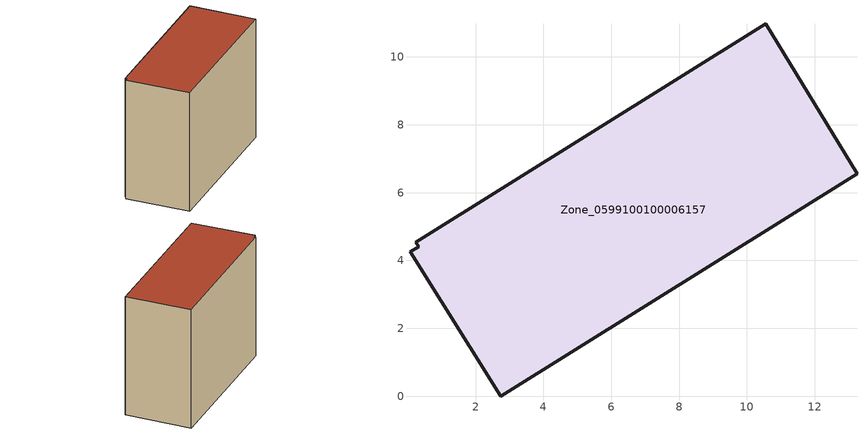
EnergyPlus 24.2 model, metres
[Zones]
Zone_0599100100006157
 floor ground (C_G): 0.08,4.25 0.32,4.41 0.24,4.53 10.55,10.98 13.25,6.56 2.75,0 z0
 wall outside (C_F): 0.32,4.41 0.08,4.25 2.75,0 13.25,6.56 10.55,10.98 0.24,4.53 0.32,4.41 z0:9.63
 roof outside (C_R): 13.25,6.56 10.55,10.98 0.24,4.53 0.32,4.41 0.08,4.25 2.75,0 z9.63
[BUILDING]
Pand.0599100100006157: North Axis=0; Terrain=City; Loads Convergence Tolerance Value=0.04; Temperature Convergence Tolerance Value=0.4; Solar Distribution=FullExterior; Maximum Number of Warmup Days=25; Minimum Number of Warmup Days=1
[Site:Location]
Rotterdam.The.Hague.AP_ZH_NLD Design_Conditions: Latitude=51.96; Longitude=4.45; Time Zone=1; Elevation=-4.5
[SITE:GROUNDTEMPERATURE:BUILDINGSURFACE]
18, 18, 18, 18, 18, 18, 18, 18, 18, 18, 18, 18
[MATERIAL] Thermal Absorptance=0.9; Solar Absorptance=0.7; Visible Absorptance=0.7
Name | Roughness | Thickness | Conductivity | Density | Specific Heat
G.TC.2015-2018 | MediumSmooth | 0.15 | 0.0428571 | 540 | 1210
F.TC.2015-2018 | Rough | 0.3 | 0.0666667 | 1920 | 840
R.TC.2015-2018 | MediumRough | 0.2 | 0.0333333 | 1500 | 1000
[CONSTRUCTION]
C_G: G.TC.2015-2018
C_F: F.TC.2015-2018
C_R: R.TC.2015-2018
[ZONE]
Zone_0599100100006157: Type=1; Multiplier=1; Ceiling Height=Autocalculate; Volume=Autocalculate; Floor Area=autocalculate; Part of Total Floor Area=Yes
[ZONEINFILTRATION:DESIGNFLOWRATE]
Infil_Zone_0599100100006157: Zone or ZoneList or Space or SpaceList=Zone_0599100100006157; Schedule=AlwaysOn; Design Flow Rate Calculation Method=Flow/Area; Flow Rate per Floor Area=0.0015; Constant Term Coefficient=1; Temperature Term Coefficient=0; Velocity Term Coefficient=0; Velocity Squared Term Coefficient=0
[HVACTEMPLATE:ZONE:IDEALLOADSAIRSYSTEM]
Zone_0599100100006157: Maximum Heating Supply Air Temperature=50; Minimum Cooling Supply Air Temperature=13; Maximum Heating Supply Air Humidity Ratio=0.0156; Minimum Cooling Supply Air Humidity Ratio=0.0077; Heating Limit=NoLimit; Cooling Limit=NoLimit; Dehumidification Control Type=ConstantSensibleHeatRatio; Cooling Sensible Heat Ratio=0.7; Dehumidification Setpoint=60; Humidification Control Type=None; Humidification Setpoint=30; Outdoor Air Method=None; Outdoor Air Flow Rate per Person=0.00944; Outdoor Air Flow Rate per Zone Floor Area=0; Outdoor Air Flow Rate per Zone=0; Demand Controlled Ventilation Type=None; Outdoor Air Economizer Type=NoEconomizer; Heat Recovery Type=None; Sensible Heat Recovery Effectiveness=0.7; Latent Heat Recovery Effectiveness=0.65
[ZONECONTROL:THERMOSTAT]
ThermostatControl_Zone_0599100100006157: Zone or ZoneList=Zone_0599100100006157; Control Type Schedule=DualSetpointControlType; Control 1=Thermostat_Zone_0599100100006157; Temperature Difference Between Cutout And Setpoint=0
[THERMOSTATSETPOINT:DUALSETPOINT]
Thermostat_Zone_0599100100006157: Heating Setpoint Temperature Schedule=HeatingSetpoint_Zone_0599100100006157; Cooling Setpoint Temperature Schedule=CoolingSetpoint_Zone_0599100100006157
[SCHEDULE:COMPACT]
HeatingSetpoint_Zone_0599100100006157: Through: 12/31, For: AllDays, Until: 24:00, 21
CoolingSetpoint_Zone_0599100100006157: Through: 12/31, For: AllDays, Until: 24:00, 24
DualSetpointControlType: Through: 12/31, For: AllDays, Until: 24:00, 4
AlwaysOn: Through: 12/31, For: AllDays, Until: 24:00, 1
